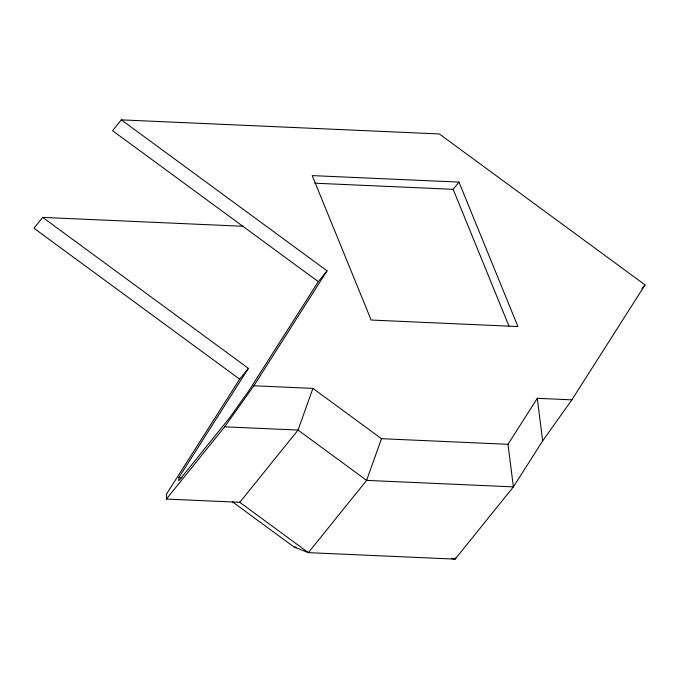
<?xml version="1.0" encoding="UTF-8"?>
<svg xmlns="http://www.w3.org/2000/svg" width="679" height="679" viewBox="0 0 679 679"><rect width="100%" height="100%" fill="white"/><g stroke="black" fill="none" stroke-linecap="round" stroke-linejoin="round"><path stroke-width="1.02" d="M248.404 368.349L178.857 477.592L178.806 480.783L229.825 417.517L248.76 390.892L318.307 281.649L112.587 130.708L121.329 119.869L439.33 133.95L645.05 284.891L571.862 399.855L542.665 440.9L513.392 486.885L455.142 559.131L308.368 552.638L239.797 502.316L166.406 499.065L166.482 494.142L239.67 379.179L248.404 368.349L42.684 217.399L33.95 228.237L239.67 379.179M571.862 399.855L537.267 398.318L507.994 444.304L381.488 438.702L312.917 388.388L298.047 430.07L239.797 502.316L239.297 502.129M381.488 438.702L366.618 480.384L308.368 552.638L294.109 547.07L232.311 501.722M166.406 499.065L224.656 426.819L253.861 385.774L327.04 270.811L121.329 119.869M456.263 557.366L455.142 559.131L451.543 558.461M318.307 281.649L327.04 270.811M314.827 183.194L453.156 189.322L458.979 182.099L517.924 326.548L371.158 320.047L312.204 175.598L458.979 182.099M641.927 288.762L645.05 284.891M42.684 217.399L243.422 226.285M253.861 385.774L312.917 388.388M224.656 426.819L298.047 430.07L366.618 480.384L513.392 486.885L507.994 444.304M178.857 477.592L181.997 477.727M294.109 547.07L296.222 547.164M453.156 189.322L508.919 325.962M537.267 398.318L542.665 440.9"/></g></svg>
